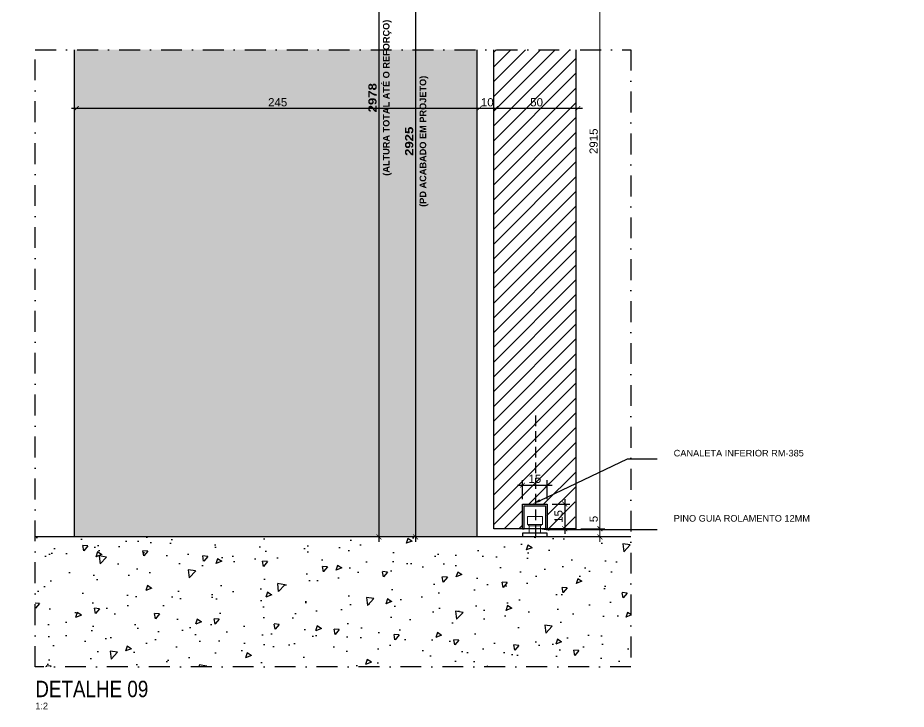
# Model space of a CAD drawing. Header units: millimetres. Extents: x -63251 to 507826, y 5339 to 217512.
# Drawn here: x 154239 to 154780, y 91429 to 91850 of the extents above; entities that cross this region are included whole.
import ezdxf
from ezdxf import colors
from ezdxf.entities.mleader import LeaderData, LeaderLine
from ezdxf.math import Vec2, Vec3

# ---------------------------------------------------------------- set-up
doc = ezdxf.new("R2010")
doc.units = ezdxf.units.MM
doc.header["$PDMODE"] = 3
doc.linetypes.add('TRAÇO 1-1', pattern=[9.525, 6.35, -3.175])
doc.linetypes.add('TRAÇO E PONTO 1-1', pattern=[25.4, 12.7, -6.35, 0, -6.35])
for name, color, linetype in [('A-ANNO-DIMS', 7, 'Continuous'), ('AC-EQUIPAMENTO', 7, 'Continuous'), ('COTAS', 9, 'Continuous'), ('FERRAGEM', 3, 'Continuous'), ('HACHURA', 21, 'Continuous'), ('MARCENARIA . M', 4, 'Continuous'), ('PAREDE', 94, 'Continuous'), ('PDF8_Geometry', 7, 'Continuous'), ('TEXTO', 105, 'Continuous'), ('TEXTO TRAÇO PONTO', 105, 'TRAÇO E PONTO 1-1')]:
    doc.layers.add(name, color=color, linetype=linetype)
doc.layers.add('ARQ-COTA', color=12, linetype='Continuous', lineweight=9)
doc.styles.add('1-1', font='arial.ttf', dxfattribs={"height": 0.2})
doc.styles.add('MEDIDA OFICIAL', font='ariblk.ttf')
doc.styles.add('PADRÃO', font='arial.ttf')
doc.styles.add('PADRÃO NEGRITO', font='arialbd.ttf')
doc.styles.add('TITULO', font='swissck.ttf')
doc.dimstyles.new('1-2', dxfattribs={"dimscale": 2, "dimtxt": 2.5, "dimasz": 1.5, "dimexe": 1.5, "dimexo": 1.5, "dimtad": 1, "dimtxsty": 'PADRÃO', "dimblk": 'ARCHTICK', "dimcen": 2.5, "dimdle": 1.5, "dimclrd": 9, "dimclre": 9, "dimclrt": 6, "dimadec": 0, "dimazin": 0, "dimtfac": 1, "dimtmove": 0, "dimatfit": 3, "dimfxl": 1.25, "dimlwd": -1, "dimlwe": -1, "dimarcsym": 0})
doc.dimstyles.new('Med. Ofic.1-2', dxfattribs={"dimscale": 2, "dimtxt": 2.5, "dimasz": 1.5, "dimexe": 1.5, "dimexo": 1.5, "dimtad": 1, "dimtxsty": 'MEDIDA OFICIAL', "dimblk": 'ARCHTICK', "dimcen": 2.5, "dimdle": 1.5, "dimclrd": 9, "dimclre": 9, "dimclrt": 10, "dimadec": 0, "dimazin": 0, "dimtfac": 1, "dimtmove": 0, "dimatfit": 3, "dimfxl": 1.25, "dimlwd": -1, "dimlwe": -1, "dimarcsym": 0})

# ---------------------------------------------------------------- blocks, each defined once
blk = doc.blocks.new('_ArchTick')
at = {"color": 0, "linetype": 'ByBlock', "const_width": 0.15}
blk.add_lwpolyline([(-0.5, -0.5), (0.5, 0.5)], dxfattribs=at)
blk = doc.blocks.new('*D478')
at = {"layer": 'A-ANNO-DIMS', "color": 9, "transparency": 16777216}
blk.add_line((154582.79, 91794.31), (154526.79, 91794.31), dxfattribs=at)
at = {"layer": 'Defpoints', "color": 0, "transparency": 16777216}
for p in [(154529.79, 91794.31), (154529.79, 91794.31), (154579.79, 91794.31)]:
    blk.add_point(p, dxfattribs=at)
at = {"layer": 'A-ANNO-DIMS', "color": 9, "transparency": 16777216, "xscale": 3, "yscale": 3, "zscale": 3, "rotation": 180}
blk.add_blockref('_ArchTick', (154529.79, 91794.31), dxfattribs=at)
at = {"layer": 'A-ANNO-DIMS', "color": 9, "transparency": 16777216, "xscale": 3, "yscale": 3, "zscale": 3}
blk.add_blockref('_ArchTick', (154579.79, 91794.31), dxfattribs=at)
at = {"layer": 'A-ANNO-DIMS', "color": 6, "transparency": 16777216, "insert": (154554.79, 91798.12), "char_height": 5, "attachment_point": 5, "style": 'PADRÃO'}
blk.add_mtext('50', dxfattribs=at)
blk = doc.blocks.new('*D479')
at = {"layer": 'A-ANNO-DIMS', "color": 9, "transparency": 16777216}
blk.add_line((154532.79, 91794.31), (154516.79, 91794.31), dxfattribs=at)
at = {"layer": 'Defpoints', "color": 0, "transparency": 16777216}
for p in [(154519.79, 91794.31), (154519.79, 91794.31), (154529.79, 91794.31)]:
    blk.add_point(p, dxfattribs=at)
at = {"layer": 'A-ANNO-DIMS', "color": 9, "transparency": 16777216, "xscale": 3, "yscale": 3, "zscale": 3, "rotation": 180}
blk.add_blockref('_ArchTick', (154519.79, 91794.31), dxfattribs=at)
at = {"layer": 'A-ANNO-DIMS', "color": 9, "transparency": 16777216, "xscale": 3, "yscale": 3, "zscale": 3}
blk.add_blockref('_ArchTick', (154529.79, 91794.31), dxfattribs=at)
at = {"layer": 'A-ANNO-DIMS', "color": 6, "transparency": 16777216, "insert": (154524.79, 91798.12), "char_height": 5, "attachment_point": 5, "style": 'PADRÃO'}
blk.add_mtext('10', dxfattribs=at)
blk = doc.blocks.new('*D480')
at = {"layer": 'A-ANNO-DIMS', "color": 9, "transparency": 16777216}
blk.add_line((154522.79, 91794.31), (154271.79, 91794.31), dxfattribs=at)
at = {"layer": 'Defpoints', "color": 0, "transparency": 16777216}
for p in [(154274.79, 91794.31), (154274.79, 91794.31), (154519.79, 91794.31)]:
    blk.add_point(p, dxfattribs=at)
at = {"layer": 'A-ANNO-DIMS', "color": 9, "transparency": 16777216, "xscale": 3, "yscale": 3, "zscale": 3, "rotation": 180}
blk.add_blockref('_ArchTick', (154274.79, 91794.31), dxfattribs=at)
at = {"layer": 'A-ANNO-DIMS', "color": 9, "transparency": 16777216, "xscale": 3, "yscale": 3, "zscale": 3}
blk.add_blockref('_ArchTick', (154519.79, 91794.31), dxfattribs=at)
at = {"layer": 'A-ANNO-DIMS', "color": 6, "transparency": 16777216, "insert": (154397.29, 91798.12), "char_height": 5, "attachment_point": 5, "style": 'PADRÃO'}
blk.add_mtext('245', dxfattribs=at)
blk = doc.blocks.new('*D481')
at = {"layer": 'A-ANNO-DIMS', "color": 9, "transparency": 16777216}
for p, q in [((154543.19, 91565.24), (154564.19, 91565.24)), ((154546.19, 91556.67), (154546.19, 91568.24)), ((154561.19, 91556.67), (154561.19, 91568.24))]:
    blk.add_line(p, q, dxfattribs=at)
at = {"layer": 'Defpoints', "color": 0, "transparency": 16777216}
for p in [(154561.19, 91565.24), (154546.19, 91553.67), (154561.19, 91553.67)]:
    blk.add_point(p, dxfattribs=at)
at = {"layer": 'A-ANNO-DIMS', "color": 9, "transparency": 16777216, "xscale": 3, "yscale": 3, "zscale": 3, "rotation": 180}
blk.add_blockref('_ArchTick', (154546.19, 91565.24), dxfattribs=at)
at = {"layer": 'A-ANNO-DIMS', "color": 9, "transparency": 16777216, "xscale": 3, "yscale": 3, "zscale": 3}
blk.add_blockref('_ArchTick', (154561.19, 91565.24), dxfattribs=at)
at = {"layer": 'A-ANNO-DIMS', "color": 6, "transparency": 16777216, "insert": (154553.69, 91569.04), "char_height": 5, "attachment_point": 5, "style": 'PADRÃO'}
blk.add_mtext('15', dxfattribs=at)
blk = doc.blocks.new('*D482')
at = {"layer": 'A-ANNO-DIMS', "color": 9, "transparency": 16777216}
for p, q in [((154564.19, 91553.67), (154574.93, 91553.67)), ((154571.93, 91556.67), (154571.93, 91535.67)), ((154564.19, 91538.67), (154574.93, 91538.67))]:
    blk.add_line(p, q, dxfattribs=at)
at = {"layer": 'Defpoints', "color": 0, "transparency": 16777216}
for p in [(154561.19, 91553.67), (154561.19, 91538.67), (154571.93, 91538.67)]:
    blk.add_point(p, dxfattribs=at)
at = {"layer": 'A-ANNO-DIMS', "color": 9, "transparency": 16777216, "xscale": 3, "yscale": 3, "zscale": 3}
for p, rotation in [((154571.93, 91553.67), 90), ((154571.93, 91538.67), 270)]:
    blk.add_blockref('_ArchTick', p, dxfattribs=dict(at, rotation=rotation))
at = {"layer": 'A-ANNO-DIMS', "color": 6, "transparency": 16777216, "insert": (154568.12, 91546.17), "char_height": 5, "attachment_point": 5, "rotation": 90, "style": 'PADRÃO'}
blk.add_mtext('15', dxfattribs=at)
blk = doc.blocks.new('*D503')
at = {"layer": 'COTAS', "color": 9, "linetype": 'Continuous', "transparency": 16777216}
blk.add_line((154481.14, 92018.14), (154481.14, 91530.67), dxfattribs=at)
at = {"layer": 'COTAS', "color": 9, "transparency": 16777216}
for p, q in [((154484.14, 92015.14), (154484.14, 92015.14)), ((154484.14, 91533.67), (154484.14, 91533.67))]:
    blk.add_line(p, q, dxfattribs=at)
at = {"layer": 'Defpoints', "color": 0, "transparency": 16777216}
for p in [(154481.14, 92015.14), (154481.14, 91533.67), (154481.14, 91533.67)]:
    blk.add_point(p, dxfattribs=at)
at = {"layer": 'COTAS', "color": 9, "transparency": 16777216, "xscale": 3, "yscale": 3, "zscale": 3}
for p, rotation in [((154481.14, 92015.14), 90), ((154481.14, 91533.67), 270)]:
    blk.add_blockref('_ArchTick', p, dxfattribs=dict(at, rotation=rotation))
at = {"layer": 'COTAS', "color": 10, "transparency": 16777216, "insert": (154477.3, 91774.41), "char_height": 5, "attachment_point": 5, "rotation": 90, "style": 'MEDIDA OFICIAL'}
blk.add_mtext('2925', dxfattribs=at)
blk = doc.blocks.new('*D502')
at = {"layer": 'COTAS', "color": 9, "transparency": 16777216}
for p, q in [((154528.19, 92068.14), (154455.82, 92068.14)), ((154468.3, 91533.67), (154455.82, 91533.67))]:
    blk.add_line(p, q, dxfattribs=at)
at = {"layer": 'COTAS', "color": 9, "linetype": 'Continuous', "transparency": 16777216}
blk.add_line((154458.82, 92071.14), (154458.82, 91530.67), dxfattribs=at)
at = {"layer": 'Defpoints', "color": 0, "transparency": 16777216}
for p in [(154531.19, 92068.14), (154458.82, 91533.67), (154471.3, 91533.67)]:
    blk.add_point(p, dxfattribs=at)
at = {"layer": 'COTAS', "color": 9, "transparency": 16777216, "xscale": 3, "yscale": 3, "zscale": 3}
for p, rotation in [((154458.82, 92068.14), 90), ((154458.82, 91533.67), 270)]:
    blk.add_blockref('_ArchTick', p, dxfattribs=dict(at, rotation=rotation))
at = {"layer": 'COTAS', "color": 10, "transparency": 16777216, "insert": (154454.98, 91800.91), "char_height": 5, "attachment_point": 5, "rotation": 90, "style": 'MEDIDA OFICIAL'}
blk.add_mtext('2978', dxfattribs=at)
blk = doc.blocks.new('*D505')
at = {"layer": 'ARQ-COTA', "color": 9, "transparency": 16777216}
for p, q in [((154593.29, 92013.14), (154593.29, 91535.67)), ((154581.69, 92010.14), (154596.29, 92010.14)), ((154581.69, 91538.67), (154596.29, 91538.67))]:
    blk.add_line(p, q, dxfattribs=at)
at = {"layer": 'Defpoints', "color": 0, "transparency": 16777216}
for p in [(154578.69, 92010.14), (154578.69, 91538.67), (154593.29, 91538.67)]:
    blk.add_point(p, dxfattribs=at)
at = {"layer": 'ARQ-COTA', "color": 9, "transparency": 16777216, "xscale": 3, "yscale": 3, "zscale": 3}
for p, rotation in [((154593.29, 92010.14), 90), ((154593.29, 91538.67), 270)]:
    blk.add_blockref('_ArchTick', p, dxfattribs=dict(at, rotation=rotation))
at = {"layer": 'ARQ-COTA', "color": 6, "transparency": 16777216, "insert": (154589.49, 91774.41), "char_height": 5, "attachment_point": 5, "rotation": 90, "style": 'PADRÃO'}
blk.add_mtext('2915', dxfattribs=at)
blk = doc.blocks.new('*D506')
at = {"layer": 'ARQ-COTA', "color": 9, "transparency": 16777216}
for p, q in [((154593.29, 91538.67), (154593.29, 91547.48)), ((154581.69, 91538.67), (154596.29, 91538.67)), ((154593.29, 91530.67), (154593.29, 91538.67)), ((154581.69, 91533.67), (154596.29, 91533.67))]:
    blk.add_line(p, q, dxfattribs=at)
at = {"layer": 'Defpoints', "color": 0, "transparency": 16777216}
for p in [(154578.69, 91538.67), (154593.29, 91538.67), (154578.69, 91533.67)]:
    blk.add_point(p, dxfattribs=at)
at = {"layer": 'ARQ-COTA', "color": 9, "transparency": 16777216, "xscale": 3, "yscale": 3, "zscale": 3}
for p, rotation in [((154593.29, 91538.67), 90), ((154593.29, 91533.67), 270)]:
    blk.add_blockref('_ArchTick', p, dxfattribs=dict(at, rotation=rotation))
at = {"layer": 'ARQ-COTA', "color": 6, "transparency": 16777216, "insert": (154589.5, 91544.58), "char_height": 5, "attachment_point": 5, "rotation": 90, "style": 'PADRÃO'}
blk.add_mtext('5', dxfattribs=at)

msp = doc.modelspace()

# ---------------------------------------------------------------- hatches: boundary and pattern name
at = {"layer": 'AC-EQUIPAMENTO'}
h = msp.add_hatch(dxfattribs=at)
h.set_pattern_fill('ANSI31', color=8, scale=2)
h.set_pattern_definition([(45, (1453.0115, 6077.961), (-4.49012806, 4.49012806), [])])
h.paths.add_polyline_path([(154578.692, 91830.113), (154528.692, 91830.113), (154528.692, 91538.669), (154546.192, 91538.669), (154546.192, 91553.669), (154561.192, 91553.669), (154560.809, 91538.669), (154578.309, 91538.669)])
h = msp.add_hatch(dxfattribs=at)
h.set_pattern_fill('AR-CONC', color=21, scale=0.2, angle=180)
h.set_pattern_definition([(230, (492.578, -18.932), (-36.436934, 3.187817), [3.81, -41.91]), (175, (492.578, -18.93), (7.048684, -38.211369), [3.048, -33.528117]), (280.451445, (489.54, -18.666), (-29.3882494, -35.0235504), [3.238002, -35.618049]), (226.1842, (492.58, -29.09), (-54.215808, 8.408466), [5.715, -62.865]), (276.635558, (488.06, -28.39), (-47.480827, -49.485225), [4.857005, -53.427122]), (171.18415, (492.58, -29.09), (-47.480827, -49.485225), [4.571993, -50.291946]), (201, (487.498, -26.552), (-30.3228783, 20.4530396), [3.81, -41.91]), (146, (487.498, -26.55), (-12.360406, -36.837593), [3.048, -33.528]), (251.451445, (484.97, -24.847), (-42.683284, -16.384554), [3.238002, -35.6179875]), (217.5, (492.578, -18.932), (-0.61772065, -16.9110078), [0, -33.1216, 0, -34.036, 0, -33.655]), (187.5, (492.578, -18.932), (-13.3639325, -20.036115), [0, -19.4056, 0, -32.3596, 0, -12.827]), (147.5, (503.906, -18.932), (-27.118119, 1.1457488), [0, -12.7, 0, -39.624, 0, -52.578]), (137.5, (508.986, -18.932), (-29.6258363, -5.0852982), [0, -16.51, 0, -26.3144, 0, -37.338])])
h.paths.add_polyline_path([(154612.164, 91454.558), (154612.164, 91533.669), (154249.868, 91533.669), (154249.868, 91454.558)])
at = {"layer": 'HACHURA', "true_color": 0xba9673}
h = msp.add_hatch(color=33, dxfattribs=at)
h.dxf.hatch_style = 1
h.paths.add_polyline_path([(154518.692, 91830.113), (154273.692, 91830.113), (154273.692, 91533.669), (154518.692, 91533.669)])

# ---------------------------------------------------------------- linework, layer by layer
at = {"layer": 'FERRAGEM'}
for points in [[(154546.192, 91538.669), (154546.192, 91553.669), (154561.192, 91553.669), (154561.192, 91538.669)], [(154546.192, 91538.669), (154547.192, 91538.669), (154547.192, 91552.669), (154560.192, 91552.669), (154560.192, 91538.669), (154561.192, 91538.669)]]:
    msp.add_lwpolyline(points, dxfattribs=at)
at = {"layer": 'FERRAGEM', "color": 1, "lineweight": 5}
for points in [[(154549.178, 91541.158), (154558.274, 91541.158), (154558.274, 91546.077), (154549.178, 91546.077)], [(154557.128, 91536.229), (154550.323, 91536.229), (154550.323, 91540.349), (154557.128, 91540.349)]]:
    msp.add_lwpolyline(points, close=True, dxfattribs=at)
for points in [[(154550.323, 91540.349), (154549.514, 91541.158)], [(154557.128, 91540.349), (154557.869, 91541.158)]]:
    msp.add_lwpolyline(points, dxfattribs=at)
at = {"layer": 'FERRAGEM'}
msp.add_lwpolyline([(154546.482, 91536.094), (154560.901, 91536.094), (154560.901, 91533.669), (154546.482, 91533.669)], close=True, dxfattribs=at)
at = {"layer": 'MARCENARIA . M'}
for p, q in [((154273.692, 91533.669), (154273.692, 91830.113)), ((154273.692, 91533.669), (154273.692, 91830.113)), ((154518.692, 91533.669), (154518.692, 91830.113))]:
    msp.add_line(p, q, dxfattribs=at)
at = {"layer": 'MARCENARIA . M', "color": 254, "linetype": 'TRAÇO 1-1'}
msp.add_line((154554.052, 91607.473), (154554.052, 91533.669), dxfattribs=at)
at = {"layer": 'MARCENARIA . M'}
msp.add_lwpolyline([(154578.692, 91830.113), (154578.692, 91538.669), (154528.692, 91538.669), (154528.692, 91830.113)], dxfattribs=at)
at = {"layer": 'PAREDE'}
msp.add_lwpolyline([(154612.164, 91533.669), (154249.868, 91533.669)], dxfattribs=at)
at = {"layer": 'PDF8_Geometry', "lineweight": 5}
for points in [[(154552.007, 91536.229), (154552.007, 91536.094)], [(154555.376, 91536.229), (154555.376, 91536.094)]]:
    msp.add_lwpolyline(points, dxfattribs=at)
at = {"layer": 'TEXTO TRAÇO PONTO'}
msp.add_lwpolyline([(154249.868, 91830.113), (154612.164, 91830.113), (154612.164, 91454.558), (154249.868, 91454.558)], close=True, dxfattribs=at)

# ---------------------------------------------------------------- texts
at = {"layer": 'COTAS', "color": 10, "char_height": 4, "attachment_point": 2, "rotation": 90, "style": 'PADRÃO NEGRITO'}
for s, insert, width in [('(ALTURA TOTAL ATÉ O REFORÇO)', (154461.318, 91800.906), 135), ('(PD ACABADO EM PROJETO)', (154483.638, 91774.406), 99.12947)]:
    msp.add_mtext(s, dxfattribs=dict(at, insert=insert, width=width))
at = {"layer": 'TEXTO', "color": 1, "insert": (154249.868, 91436.058), "char_height": 10, "width": 220.061, "attachment_point": 7, "style": 'TITULO'}
msp.add_mtext('DETALHE 09', dxfattribs=at)
at = {"layer": 'TEXTO', "insert": (154249.868, 91432.858), "char_height": 4, "width": 48, "attachment_point": 1, "style": 'PADRÃO'}
msp.add_mtext('1:2', dxfattribs=at)

# ---------------------------------------------------------------- dimensions: what is measured, and where the dimension line sits
at = {"layer": 'A-ANNO-DIMS'}
for base, p1, p2, picture, middle in [((154274.791, 91794.314), (154519.791, 91794.314), (154274.791, 91794.314), '*D480', (154397.291, 91798.117)), ((154519.791, 91794.314), (154529.791, 91794.314), (154519.791, 91794.314), '*D479', (154524.791, 91798.117))]:
    dim = msp.add_linear_dim(base=base, p1=p1, p2=p2, dimstyle='1-2', override={"dimtmove": 1}, dxfattribs=at)
    dim.commit()
    dim.dimension.update_dxf_attribs({"geometry": picture, "text_midpoint": middle})
for base, p1, p2, picture, middle in [((154529.791, 91794.314), (154579.791, 91794.314), (154529.791, 91794.314), '*D478', (154554.791, 91798.117)), ((154561.192, 91565.239), (154546.192, 91553.669), (154561.192, 91553.669), '*D481', (154553.692, 91569.042))]:
    dim = msp.add_linear_dim(base=base, p1=p1, p2=p2, dimstyle='1-2', dxfattribs=at)
    dim.commit()
    dim.dimension.update_dxf_attribs({"geometry": picture, "text_midpoint": middle})
dim = msp.add_linear_dim(base=(154571.926, 91538.669), p1=(154561.192, 91553.669), p2=(154561.192, 91538.669), angle=90, dimstyle='1-2', dxfattribs=at)
dim.commit()
dim.dimension.update_dxf_attribs({"geometry": '*D482', "text_midpoint": (154568.123, 91546.169)})
at = {"layer": 'ARQ-COTA'}
dim = msp.add_linear_dim(base=(154593.292, 91538.669), p1=(154578.692, 92010.143), p2=(154578.692, 91538.669), angle=90, text='2915', dimstyle='1-2', dxfattribs=at)
dim.commit()
dim.dimension.update_dxf_attribs({"geometry": '*D505', "text_midpoint": (154589.49, 91774.406)})
dim = msp.add_linear_dim(base=(154593.292, 91538.669), p1=(154578.692, 91533.669), p2=(154578.692, 91538.669), angle=90, dimstyle='1-2', dxfattribs=at)
dim.commit()
dim.dimension.update_dxf_attribs({"geometry": '*D506', "text_midpoint": (154589.5, 91544.576)})
at = {"layer": 'COTAS'}
for base, p1, p2, text, picture, middle in [((154458.818, 91533.669), (154531.192, 92068.143), (154471.297, 91533.669), '2978', '*D502', (154454.983, 91800.906)), ((154481.138, 91533.669), (154481.138, 92015.143), (154481.138, 91533.669), '2925', '*D503', (154477.303, 91774.406))]:
    dim = msp.add_linear_dim(base=base, p1=p1, p2=p2, angle=90, text=text, dimstyle='Med. Ofic.1-2', dxfattribs=at)
    dim.commit()
    dim.dimension.update_dxf_attribs({"geometry": picture, "text_midpoint": middle})

# ---------------------------------------------------------------- leaders
ml = msp.add_multileader_mtext('Standard', dxfattribs=at)
ml.set_content('CANALETA INFERIOR RM-385', color=105, style='1-1')
ml.set_leader_properties(color=256, linetype='ByLayer', lineweight=-1)
ml.build(insert=Vec2(0, 0))
ml.multileader.update_dxf_attribs({"text_left_attachment_type": 2, "text_right_attachment_type": 2, "dogleg_length": 0.36, "arrow_head_size": 5, "scale": 20})
ctx = ml.context
ctx.base_point, ctx.scale, ctx.arrow_head_size, ctx.landing_gap_size, ctx.plane_origin = Vec3(154133.586, 91581.235), 20, 5, 10, Vec3(153945.357, 89721.645)
ctx.left_attachment, ctx.right_attachment = 2, 2
notes = []
notes.append((ctx, [(0, (1, 1, 0), (154115.586, 91581.235), (1, 0), 18, [(0, [(154057.785, 91553.797)], 0, [])])]))
ctx.mtext.insert, ctx.mtext.width, ctx.mtext.defined_height, ctx.mtext.flow_direction = Vec3(154143.586, 91586.673), 48.57255, 39.94, 5
ml = msp.add_multileader_mtext('Standard', dxfattribs=at)
ml.set_content('CANALETA INFERIOR RM-385', color=105, style='1-1')
ml.set_leader_properties(color=256, linetype='ByLayer', lineweight=-1)
ml.build(insert=Vec2(0, 0))
ml.multileader.update_dxf_attribs({"text_left_attachment_type": 2, "text_right_attachment_type": 2, "dogleg_length": 0.36, "arrow_head_size": 5, "scale": 20})
ctx = ml.context
ctx.base_point, ctx.scale, ctx.arrow_head_size, ctx.landing_gap_size, ctx.plane_origin = Vec3(154628.164, 91581.235), 20, 5, 10, Vec3(154439.935, 89721.645)
ctx.left_attachment, ctx.right_attachment = 2, 2
notes.append((ctx, [(0, (1, 1, 0), (154610.164, 91581.235), (1, 0), 18, [(0, [(154552.363, 91553.797)], 0, [])])]))
ctx.mtext.insert, ctx.mtext.width, ctx.mtext.defined_height, ctx.mtext.flow_direction = Vec3(154638.164, 91586.673), 48.57255, 39.94, 5
ml = msp.add_multileader_mtext('Standard', dxfattribs=at)
ml.set_content('\\pxt30;PINO GUIA ROLAMENTO 12MM', color=105, style='1-1')
ml.set_leader_properties(color=256, linetype='ByLayer', lineweight=-1)
ml.build(insert=Vec2(0, 0))
ml.multileader.update_dxf_attribs({"text_left_attachment_type": 2, "text_right_attachment_type": 2, "dogleg_length": 0.36, "arrow_head_size": 5, "scale": 20})
ctx = ml.context
ctx.base_point, ctx.scale, ctx.arrow_head_size, ctx.landing_gap_size, ctx.plane_origin = Vec3(154133.586, 91538.27), 20, 5, 10, Vec3(153945.357, 89664.243)
ctx.left_attachment, ctx.right_attachment = 2, 2
notes.append((ctx, [(0, (1, 1, 0), (154115.586, 91538.27), (1, 0), 18, [(0, [(154063.042, 91538.27)], 0, [])])]))
ctx.mtext.insert, ctx.mtext.width, ctx.mtext.defined_height, ctx.mtext.flow_direction = Vec3(154143.586, 91547.015), 48.78496, 39.94, 5
ml = msp.add_multileader_mtext('Standard', dxfattribs=at)
ml.set_content('\\pxt30;PINO GUIA ROLAMENTO 12MM', color=105, style='1-1')
ml.set_leader_properties(color=256, linetype='ByLayer', lineweight=-1)
ml.build(insert=Vec2(0, 0))
ml.multileader.update_dxf_attribs({"text_left_attachment_type": 2, "text_right_attachment_type": 2, "dogleg_length": 0.36, "arrow_head_size": 5, "scale": 20})
ctx = ml.context
ctx.base_point, ctx.scale, ctx.arrow_head_size, ctx.landing_gap_size, ctx.plane_origin = Vec3(154628.164, 91538.27), 20, 5, 10, Vec3(154439.935, 89664.243)
ctx.left_attachment, ctx.right_attachment = 2, 2
notes.append((ctx, [(0, (1, 1, 0), (154610.164, 91538.27), (1, 0), 18, [(0, [(154557.62, 91538.27)], 0, [])])]))
ctx.mtext.insert, ctx.mtext.width, ctx.mtext.defined_height, ctx.mtext.flow_direction = Vec3(154638.164, 91547.015), 48.78496, 39.94, 5
for ctx, leaders in notes:
    for number, flags, end, landing, length, lines in leaders:
        leader = LeaderData()
        leader.index, (leader.has_last_leader_line, leader.has_dogleg_vector, leader.attachment_direction) = number, flags
        leader.last_leader_point, leader.dogleg_vector, leader.dogleg_length = Vec3(end), Vec3(landing), length
        for number, points, colour, breaks in lines:
            line = LeaderLine()
            line.index, line.vertices, line.color, line.breaks = number, Vec3.list(points), colors.encode_raw_color(colour), breaks
            leader.lines.append(line)
        ctx.leaders.append(leader)

doc.saveas('drawing.dxf')
